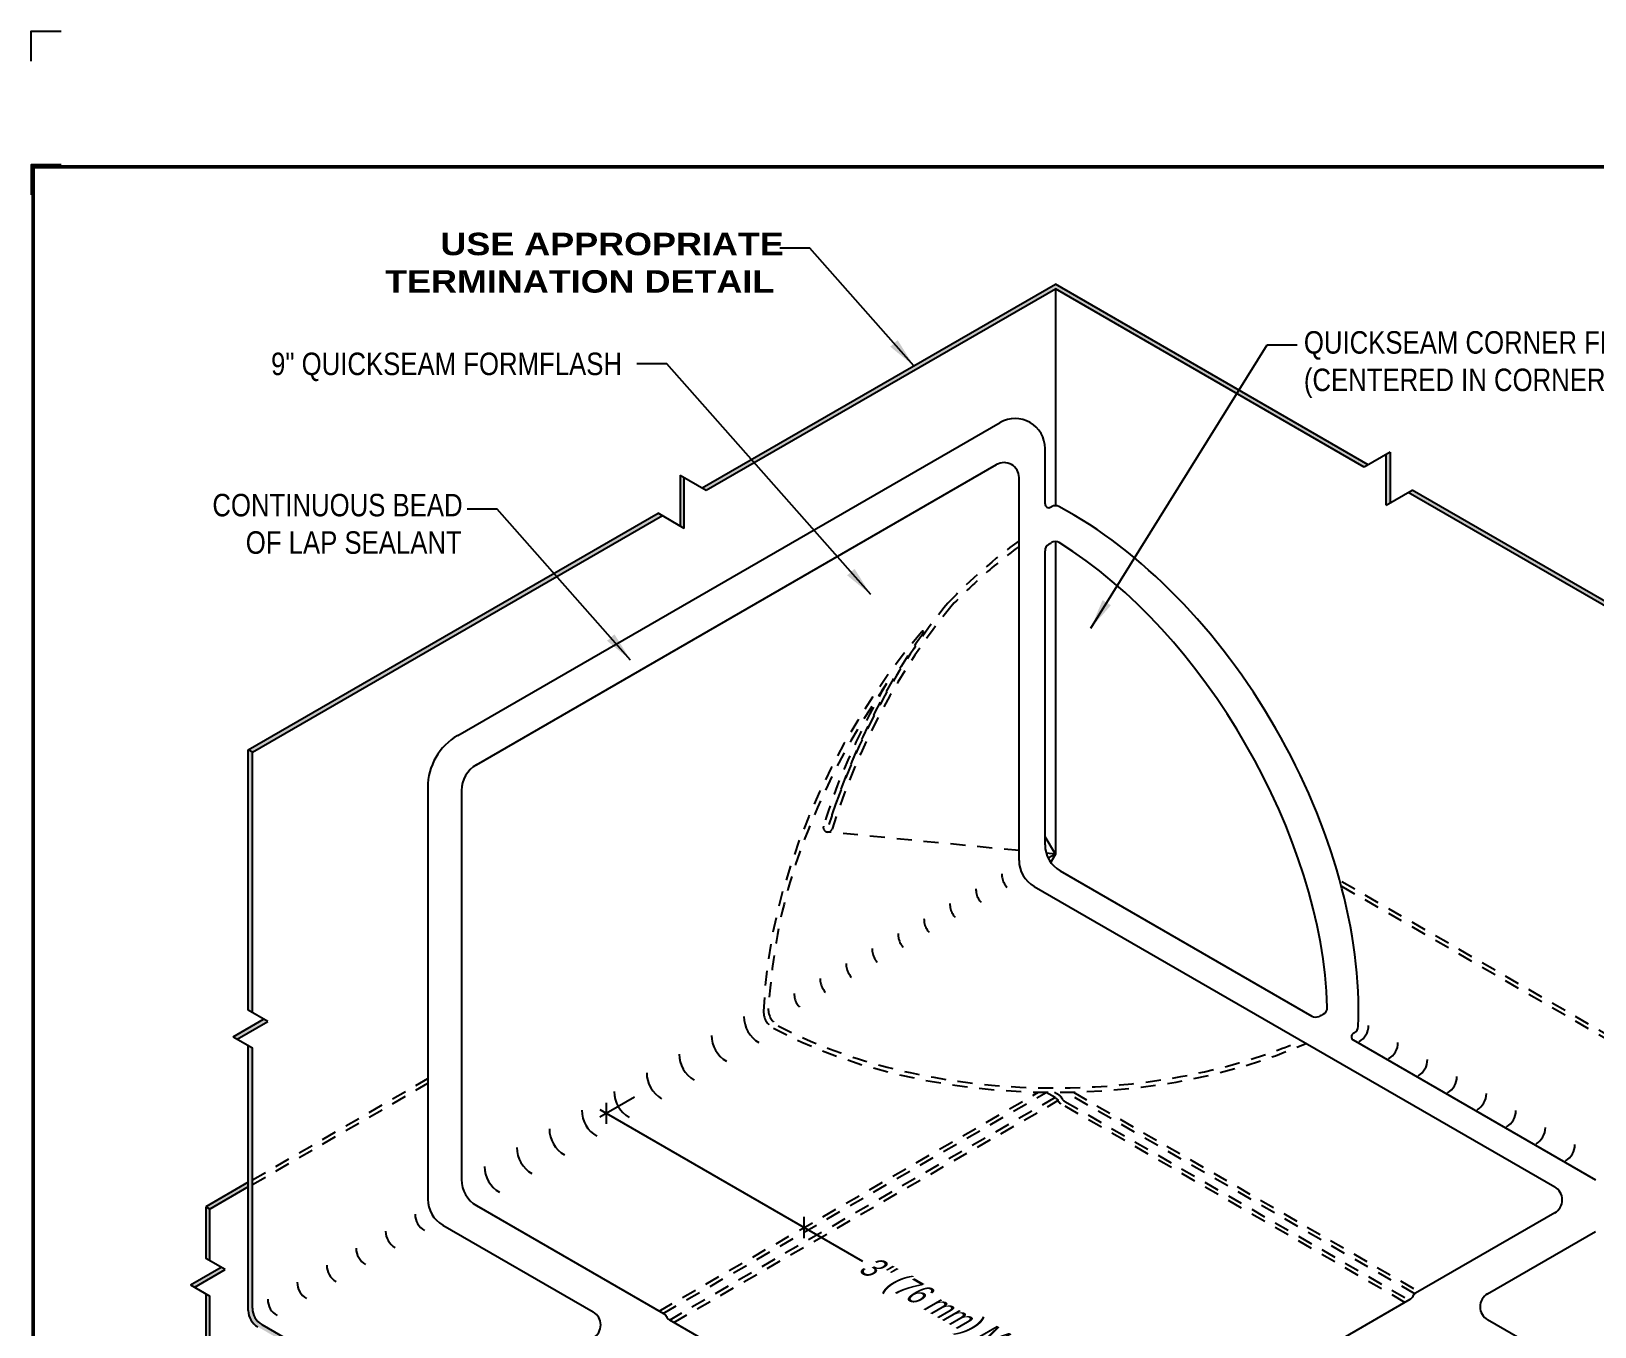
# Model space of a CAD drawing. Header units: inches. Extents: x 165.4 to 185.5, y -221.5 to -204.7.
# Drawn here: x 165.45 to 178.49, y -215.51 to -204.7 of the extents above; entities that cross this region are included whole.
import ezdxf
from ezdxf.enums import TextEntityAlignment as Align

# ---------------------------------------------------------------- set-up
doc = ezdxf.new("R2010")
doc.units = ezdxf.units.IN
doc.header["$MEASUREMENT"] = 0
doc.linetypes.add('HIDDEN2', pattern=[0.1875, 0.125, -0.0625])
doc.layers.get('0').update_dxf_attribs({"linetype": 'CONTINUOUS'})
doc.layers.get('DEFPOINTS').update_dxf_attribs({"linetype": 'CONTINUOUS'})
for name, color, linetype in [('FSBP-ANNO-NOTE', 7, 'CONTINUOUS'), ('FSBP-MEMBRANE', 7, 'CONTINUOUS'), ('FSBP-SEALANTS', 1, 'CONTINUOUS'), ('FSBP-TTLB-BORDER', 7, 'CONTINUOUS'), ('FSBP-TTLB-TEXT', 7, 'CONTINUOUS')]:
    doc.layers.add(name, color=color, linetype=linetype)
doc.styles.add('FSBP_ARIAL', font='arial.ttf')
doc.styles.add('FSBP_ARIAL_BOLD', font='')
doc.styles.add('FSBP_ARIAL_NAR', font='ARIALN.TTF')
doc.styles.get('FSBP_ARIAL_BOLD').set_extended_font_data('Arial Black')
doc.dimstyles.new('FSBP-LEADER', dxfattribs={"dimtxt": 0.1875, "dimasz": 0.25, "dimexe": 0.0625, "dimexo": 0.125, "dimgap": 0.125, "dimtad": 0, "dimtih": 1, "dimtoh": 1, "dimdec": 4, "dimzin": 0, "dimdsep": 46, "dimlunit": 4, "dimtxsty": 'FSBP_ARIAL_NAR', "dimcen": 0.09375, "dimclrd": 256, "dimclre": 256, "dimclrt": 256, "dimadec": 0, "dimazin": 0, "dimtfac": 1, "dimtdec": 4, "dimtofl": 0, "dimtmove": 0, "dimatfit": 3, "dimfxl": 0, "dimtolj": 1, "dimtzin": 0, "dimlwd": -1, "dimlwe": -1, "dimarcsym": 0})

# ---------------------------------------------------------------- blocks, each defined once
blk = doc.blocks.new('TTLB-EPDM_1')
at = {"layer": 'DEFPOINTS', "linetype": 'Continuous', "ltscale": 1.75}
blk.add_lwpolyline([(-0.015625, 13.88083333333333), (-0.015625, 14.13083333333333), (0.234375, 14.13083333333333)], dxfattribs=at)
at = {"layer": 'DEFPOINTS', "color": 1}
blk.add_lwpolyline([(0.234375, 13.015625), (-0.015625, 13.015625), (-0.015625, 12.765625)], dxfattribs=at)
at = {"layer": 'FSBP-TTLB-BORDER', "const_width": 0.03125}
blk.add_lwpolyline([(20, 0), (20, 13), (0, 13), (0, 0)], dxfattribs=at)
at = {"layer": 'FSBP-TTLB-TEXT'}
for tag, height, style, p in [('MAXIMUM_WARRANTY', 0.1875, 'FSBP_ARIAL_BOLD', (18.03987100774941, 0.2240244307510579)), ('ACCPT_SYSTEMS', 0.21875, 'FSBP_ARIAL', (12.49438170418193, -1.125))]:
    blk.add_attdef(tag, text='', height=height, dxfattribs=dict(at, style=style)).set_placement(p, align=Align.MIDDLE_LEFT)
for tag, height, style, p in [('DETAIL_DESCP_LINE_1', 0.21875, 'FSBP_ARIAL_BOLD', (10.33118450231211, -0.3736318192489421)), ('ISSUE_REV_DATE', 0.21875, 'FSBP_ARIAL', (16.84069633627263, -0.7282559425942452)), ('DETAIL_NUMBER', 0.4375, 'FSBP_ARIAL', (18.91941590748775, -0.8931630692489421))]:
    blk.add_attdef(tag, text='', height=height, dxfattribs=dict(at, style=style)).set_placement(p, align=Align.MIDDLE_CENTER)

msp = doc.modelspace()

# ---------------------------------------------------------------- hatches: boundary and pattern name
at = {"layer": 'FSBP-MEMBRANE'}
h = msp.add_hatch(color=256, dxfattribs=at)
h.paths.add_polyline_path([(170.7128006965673, -208.7396129665351), (170.678971579232, -208.7200817165351), (167.2581800428579, -210.6950766309023), (167.2920091601931, -210.7146078809021)])
h.paths.add_polyline_path([(170.8624099909032, -208.8259899328932), (170.8962391082386, -208.8455211828932), (170.8962391082387, -208.4218883174607), (170.8624099909032, -208.4023570674605)])
h.paths.add_polyline_path([(173.9921930356306, -206.8462549167984), (176.5696727816086, -208.3343635419697), (176.6035018989438, -208.3148322919697), (173.9921930356305, -206.8071924167985), (171.0458484025746, -208.5082652838188), (171.0796775199098, -208.5277965338188)])
h.paths.add_polyline_path([(167.258180042858, -212.8677437717425), (167.2920091601932, -212.8872750217424), (167.2920091601932, -210.7146078809022), (167.2581800428579, -210.6950766309022)])
h.paths.add_polyline_path([(167.4197467428388, -212.9610243494685), (167.3859176255035, -212.9414930994685), (167.1304424602122, -213.0889917549206), (167.1642715775476, -213.1085230049207)])
h.paths.add_polyline_path([(167.2581800428582, -215.3744707234871, 0.2679491924311893), (167.3363050428582, -215.5097871928285), (168.0240599172901, -215.9068626547182), (168.0240599172901, -215.8678001547184), (167.3701341601931, -215.4902559428284, -0.2679491924310073), (167.2920091601933, -215.3549394734871), (167.2920091601932, -213.1822723326468), (167.2581800428581, -213.1627410826469)])
h.paths.add_polyline_path([(168.0240599172901, -216.0152988101706), (168.0240599172902, -216.0543613101707), (168.2795350825814, -215.9068626547185), (168.2795350825813, -215.8678001547184)])
h.paths.add_polyline_path([(168.9321307167581, -216.4311375752343), (168.9321307167581, -216.3920750752345), (168.2795350825814, -216.0152988101706), (168.2795350825814, -216.0543613101704)])
edge = h.paths.add_edge_path()
edge.add_line((168.9321307167581, -216.3920750752345), (168.9321307167581, -216.4311375752344))
edge.add_line((168.9321307167581, -216.4311375752344), (169.0632437752233, -216.3554394156352))
edge.add_spline(control_points=[(169.0632437752233, -216.3554394156351), (169.0626966693262, -216.354542829767), (169.0566703286269, -216.3448270617531), (169.0498850876165, -216.3357580908355), (169.0432636186149, -216.3279124644316)], knot_values=[0.2260677736269456, 0.2260677736269456, 0.2260677736269456, 0.2260677736269456, 0.2291846091373105, 0.2600322094467226, 0.2600322094467226, 0.2600322094467226, 0.2600322094467226], degree=3, periodic=0)
edge.add_line((169.0432636186149, -216.3279124644316), (168.9321307167581, -216.3920750752345))
h.paths.add_polyline_path([(178.7443460589847, -216.2083723268491), (178.7443460589847, -216.2474348268493), (179.5460622253274, -215.7845637823978), (179.5460622253274, -215.7455012823976)])
h.paths.add_polyline_path([(179.5460622253274, -215.5980026269453), (179.5460622253274, -215.6370651269452), (179.8015373906188, -215.7845637823976), (179.8015373906188, -215.7455012823977)])
edge = h.paths.add_edge_path()
edge.add_spline(control_points=[(178.6922305868492, -216.1782834449826), (178.6858680271106, -216.1858848960773), (178.6791123910787, -216.1949662430381), (178.673114342125, -216.2046932678502), (178.6723909574504, -216.2058915296089)], knot_values=[0.2250341451589692, 0.2250341451589692, 0.2250341451589692, 0.2250341451589692, 0.2548187175337858, 0.2589691815121271, 0.2589691815121271, 0.2589691815121271, 0.2589691815121271], degree=3, periodic=0)
edge.add_line((178.6723909574504, -216.2058915296089), (178.7443460589847, -216.2474348268493))
edge.add_line((178.7443460589847, -216.2474348268493), (178.7443460589847, -216.2083723268491))
edge.add_line((178.7443460589847, -216.2083723268491), (178.6922305868491, -216.1782834449826))
h.paths.add_polyline_path([(179.8015373906187, -215.5980026269455), (179.8015373906187, -215.6370651269456), (180.3447813390747, -215.3234230870689, 0.2679491924308296), (180.4229063390745, -215.1881066177276), (180.4229063390745, -213.0015352011273), (180.3890772217392, -213.0210664511272), (180.3890772217393, -215.1685753677274, -0.267949192431214), (180.3109522217393, -215.3038918370688)])
h.paths.add_polyline_path([(180.2951687564287, -212.7802872179491), (180.2613396390934, -212.799818467949), (180.5168148043848, -212.9473171234012), (180.5506439217201, -212.9277858734012)])
h.paths.add_polyline_path([(180.3890772217392, -212.7260691402228), (180.4229063390745, -212.7065378902228), (180.4229063390745, -210.5199664736231), (180.3890772217393, -210.5394977236231)])
h.paths.add_polyline_path([(180.3890772217393, -210.5394977236231), (180.4229063390746, -210.519966473623), (176.9703787222866, -208.5266487246861), (176.9365496049514, -208.546179974686)])
h.paths.add_polyline_path([(176.7869403106151, -208.2089240756117), (176.75311119328, -208.2284553256115), (176.75311119328, -208.6520881910442), (176.7869403106151, -208.6325569410443)])
h = msp.add_hatch(color=256, dxfattribs=at)
h.paths.add_polyline_path([(166.9383447688769, -214.5270496641384), (166.9045156515415, -214.5075184141384), (166.9045156515416, -214.9399142689057), (166.9383447688769, -214.9594455189057)])
h.paths.add_polyline_path([(167.2581800428582, -214.342392682609), (167.2581800428582, -214.303330182609), (166.9045156515416, -214.5075184141384), (166.9383447688769, -214.5270496641384)])
h.paths.add_polyline_path([(167.0660823515226, -215.0331948466319), (167.0322532341872, -215.0136635966319), (166.7767780688959, -215.1611622520839), (166.8106071862314, -215.180693502084)])
h.paths.add_polyline_path([(167.016469768877, -215.8221551539188, -0.2679491924311481), (166.9383447688769, -215.6868386845775), (166.9383447688769, -215.2544428298101), (166.9045156515415, -215.23491157981), (166.9045156515416, -215.7063699345776, 0.2679491924307508), (166.9826406515415, -215.8416864039187), (169.0365287124045, -217.0274992287433), (169.0365287124045, -216.9884367287434)])
h.paths.add_polyline_path([(169.2920038776958, -217.0274992287434), (169.2920038776958, -216.9884367287434), (169.0365287124046, -217.1359353841956), (169.0365287124046, -217.1749978841956)])
h.paths.add_polyline_path([(169.2920038776958, -217.1359353841956), (169.2920038776958, -217.1749978841955), (171.315989347048, -218.343546439762), (171.315989347048, -218.304483939762)])
h.paths.add_polyline_path([(173.9139901891392, -218.304483939762), (171.315989347048, -218.304483939762), (171.315989347048, -218.343546439762), (173.9139901891392, -218.343546439762)])
h.paths.add_polyline_path([(174.1694653544305, -218.2697971120359), (174.1694653544304, -218.2307346120359), (173.9139901891392, -218.378233267488), (173.9139901891392, -218.4172957674881)])
h.paths.add_polyline_path([(176.6374083093979, -218.3044839397619), (174.1694653544304, -218.3044839397619), (174.1694653544305, -218.3435464397619), (176.6374083093979, -218.343546439762)])
h.paths.add_polyline_path([(178.5657608096192, -217.2302116046667), (178.5657608096193, -217.1911491046667), (176.6374083093979, -218.3044839397619), (176.6374083093979, -218.3435464397619)])
h.paths.add_polyline_path([(178.5657608096192, -217.0436504492146), (178.5657608096193, -217.0827129492146), (178.8212359749105, -217.2302116046668), (178.8212359749105, -217.1911491046668)])
h.paths.add_polyline_path([(180.9862512123117, -215.8327408191013, 0.267949192431542), (181.0643762123121, -215.69742434976), (181.0643762123121, -214.4985728293208), (181.0305470949767, -214.5181040793207), (181.0305470949767, -215.6778930997599, -0.2679491924310994), (180.9524220949767, -215.8132095691012), (178.8212359749105, -217.0436504492146), (178.8212359749105, -217.0827129492145)])
h.paths.add_polyline_path([(180.4229063390745, -214.12822002533), (180.4229063390745, -214.1672825253299), (181.0305470949767, -214.5181040793207), (181.0643762123122, -214.4985728293207)])

# ---------------------------------------------------------------- linework, layer by layer
at = {"layer": 'FSBP-ANNO-NOTE'}
for p, q in [((170.4801711563086, -213.5932103178899), (170.1917080502171, -213.7597545698431)), ((170.2458346379536, -213.8168929174914), (170.2458346379536, -213.6401162221947)), ((170.1917080502171, -213.697254569843), (172.3828416894245, -214.9623061662699)), ((171.8957023997958, -214.7694445139182), (171.8957023997958, -214.5926678186216))]:
    msp.add_line(p, q, dxfattribs=at)
at = {"layer": 'FSBP-MEMBRANE'}
for p, q in [((171.0458484025746, -208.5082652838188), (173.9921930356306, -206.8071924167984)), ((171.0796775199099, -208.5277965338188), (173.9921930356307, -206.8462549167984)), ((176.6035018989439, -208.3148322919697), (173.9921930356306, -206.8071924167984)), ((173.9921930356307, -206.8462549167984), (173.9921930356307, -208.6565425991041)), ((176.5696727816086, -208.3343635419697), (173.9921930356307, -206.8462549167984)), ((176.7869403106151, -208.2089240756117), (176.5696727816086, -208.3343635419697)), ((176.75311119328, -208.6520881910442), (176.75311119328, -208.2284553256115)), ((176.7869403106151, -208.2089240756116), (176.7869403106151, -208.6325569410442)), ((170.8624099909032, -208.4023570674606), (171.0796775199099, -208.5277965338188)), ((170.8624099909032, -208.4023570674607), (170.8624099909032, -208.8259899328932)), ((170.8962391082387, -208.8455211828932), (170.8962391082387, -208.4218883174607)), ((176.75311119328, -208.6520881910442), (176.9703787222866, -208.5266487246861)), ((180.3890772217393, -210.5394977236231), (176.9365496049514, -208.546179974686)), ((180.4229063390745, -210.519966473623), (176.9703787222866, -208.5266487246861)), ((167.2581800428579, -210.6950766309023), (170.6789715792319, -208.7200817165351)), ((170.8962391082387, -208.8455211828932), (170.678971579232, -208.7200817165351)), ((167.2920091601931, -210.7146078809021), (170.7128006965673, -208.7396129665351)), ((173.9921930356307, -208.9551651661944), (173.9921930356307, -211.5655435404635)), ((167.2920091601933, -210.7146078809022), (167.2581800428579, -210.6950766309022)), ((167.258180042858, -212.8677437717425), (167.2581800428579, -210.6950766309022)), ((167.2920091601932, -212.8872750217424), (167.2920091601931, -210.7146078809022)), ((173.9921930356307, -211.5655435404635), (173.9059300939584, -211.4198784855452)), ((167.4197467428388, -212.9610243494685), (167.2581800428581, -212.8677437717425)), ((167.1304424602123, -213.0889917549206), (167.3859176255037, -212.9414930994684)), ((167.1642715775476, -213.1085230049207), (167.4197467428388, -212.9610243494685)), ((167.1304424602123, -213.0889917549206), (167.2920091601932, -213.1822723326468)), ((167.2581800428582, -215.3744707234871), (167.258180042858, -213.1627410826469)), ((167.2920091601933, -215.3549394734871), (167.2920091601932, -213.1822723326468)), ((173.9905070064333, -213.596905529259), (173.9158358136305, -213.5537940959936)), ((174.0229829838713, -213.5765930435749), (173.9843290419939, -213.5542761798267)), ((167.2581800428581, -214.303330182609), (166.9045156515416, -214.5075184141384)), ((167.2581800428581, -214.342392682609), (166.9383447688769, -214.5270496641384)), ((166.9383447688769, -214.5270496641384), (166.9045156515416, -214.5075184141384)), ((166.9045156515416, -214.5075184141384), (166.9045156515416, -214.9399142689057)), ((166.9383447688769, -214.9594455189057), (166.9383447688769, -214.5270496641384)), ((167.0660823515226, -215.0331948466319), (166.9045156515418, -214.9399142689059)), ((166.776778068896, -215.1611622520839), (167.0322532341874, -215.0136635966318)), ((166.8106071862313, -215.180693502084), (167.0660823515226, -215.0331948466319)), ((166.776778068896, -215.161162252084), (166.9383447688769, -215.2544428298101)), ((166.9045156515416, -215.2349115798101), (166.9045156515416, -215.7063699345776)), ((166.9383447688769, -215.6868386845775), (166.9383447688769, -215.2544428298101)), ((167.3701341601931, -215.4902559428284), (168.0240599172901, -215.8678001547184))]:
    msp.add_line(p, q, dxfattribs=at)
at = {"layer": 'FSBP-MEMBRANE', "linetype": 'HIDDEN2'}
for p, q in [((173.6889910966948, -211.535947450015), (172.0936324185689, -211.3802215997731)), ((173.9921930356307, -211.5655435404635), (173.9162407266608, -211.5581296980127)), ((173.9921930356307, -211.5655435404635), (173.9328035310004, -211.5998320869489)), ((173.9921930356307, -211.5655435404635), (173.9531099002104, -211.6332375167306)), ((180.3890772217392, -214.1086887753299), (176.3651643111546, -211.7854815732089)), ((180.3890772217393, -214.1477512753299), (176.3776227657079, -211.8317369652988)), ((167.2920091601932, -214.2837989326092), (168.7553725451454, -213.438925688385)), ((167.2920091601932, -214.3228614326092), (168.7553725451454, -213.4779881883849)), ((170.6870653343005, -215.3788631013862), (173.8502590350184, -213.5525923667778)), ((170.7208944516359, -215.3983943513862), (173.9158382091618, -213.5537927129329)), ((176.9903970625808, -215.2347919016306), (174.0785839088603, -213.5536557935002)), ((174.1439797797627, -213.5523496171695), (177.0234901505673, -215.2148357048877)), ((173.9905070064332, -213.5969055292591), (170.7745219244076, -215.4536553820764)), ((170.808351041743, -215.4731866320764), (174.013879887102, -213.6224736903133)), ((176.9094798886327, -215.3064745012515), (174.0390414923562, -213.649226120469)), ((174.0715174697945, -213.6289136347851), (176.9433090059657, -215.2869432512499))]:
    msp.add_line(p, q, dxfattribs=at)
for centre, radius, start, end in [((172.0936324185689, -211.3422975197079), 0.03792408006515131, 164.404620679558, 338.8378344117514), ((172.1013980347682, -211.3180650084709), 0.0002152239657343724, 166.6924178020843, 346.6924780277753), ((173.7060453876296, -211.731844917506), 0.1606044755031305, 178.7006910524146, 240.9385429986505), ((173.4895390366834, -211.856844917506), 0.1606044755031305, 178.7006910524146, 240.9385429986505), ((173.2730326857373, -211.9818449175061), 0.1606044755031305, 178.7006910524146, 240.9385429986505), ((173.0565263347912, -212.1068449175061), 0.1606044755031305, 178.7006910524146, 240.9385429986505), ((172.8400199838451, -212.2318449175061), 0.1606044755031305, 178.7006910524146, 240.9385429986505), ((172.6235136328989, -212.3568449175061), 0.1606044755031305, 178.7006910524146, 240.9385429986505), ((172.4070072819528, -212.4818449175061), 0.1606044755031305, 178.7006910524146, 240.9385429986505), ((172.1905009310067, -212.6068449175061), 0.1606044755031305, 178.7006910524146, 240.9385429986505), ((171.9739945800605, -212.7318449175062), 0.1606044755031305, 178.7006910524146, 240.9385429986505), ((171.714062123391, -212.8808230358944), 0.1562499999994063, 178.3572486091049, 241.6427513908933), ((171.7574882291144, -212.8568449175061), 0.1606044755031305, 178.7006910524146, 240.9385429986505)]:
    msp.add_arc(centre, radius, start, end, dxfattribs=at)
at = {"layer": 'FSBP-MEMBRANE'}
for centre, radius, start, end in [((171.6440102207746, -212.9212675207271), 0.25, 179.9999999999968, 240.0000000000002), ((176.4488490778729, -212.995148516239), 0.15625, 300.0000000000006, 7.016477563892661e-15), ((171.373377282092, -213.0775175207271), 0.25, 179.9999999999968, 240.0000000000002), ((176.6948308993243, -213.1371661870697), 0.15625, 300.0000000000006, 7.016477563892661e-15), ((171.1027443434093, -213.2337675207271), 0.25, 179.9999999999968, 240.0000000000002), ((176.9408127207757, -213.2791838579005), 0.15625, 300.0000000000006, 7.016477563892661e-15), ((170.8321114047266, -213.3900175207271), 0.25, 179.9999999999968, 240.0000000000002), ((177.1867945422272, -213.4212015287312), 0.15625, 300.0000000000006, 7.016477563892661e-15), ((170.561478466044, -213.5462675207271), 0.25, 179.9999999999968, 240.0000000000002), ((177.4327763636786, -213.563219199562), 0.15625, 300.0000000000006, 7.016477563892661e-15), ((170.2908455273613, -213.702517520727), 0.25, 179.9999999999968, 240.0000000000002), ((177.6787581851301, -213.7052368703927), 0.15625, 300.0000000000006, 7.016477563892661e-15), ((170.0202125886787, -213.858767520727), 0.25, 179.9999999999968, 240.0000000000002), ((177.9247400065815, -213.8472545412234), 0.15625, 300.0000000000006, 7.016477563892661e-15), ((169.749579649996, -214.015017520727), 0.25, 179.9999999999968, 240.0000000000002), ((178.1707218280329, -213.9892722120542), 0.15625, 300.0000000000006, 7.016477563892661e-15), ((169.4789467113134, -214.171267520727), 0.25, 179.9999999999968, 240.0000000000002), ((168.8062482068805, -214.5709041318256), 0.15625, 180, 239.9999999999994), ((168.560266385429, -214.7129218026564), 0.15625, 180, 239.9999999999994), ((168.3142845639776, -214.8549394734871), 0.15625, 180, 239.9999999999994), ((168.0683027425262, -214.9969571443178), 0.15625, 180, 239.9999999999994), ((167.8223209210747, -215.1389748151486), 0.15625, 180, 239.9999999999994), ((167.4144300428582, -215.3744707234871), 0.15625, 180, 239.9999999999994), ((167.4482591601931, -215.3549394734871), 0.15625, 180, 239.9999999999994), ((167.5763390996233, -215.2809924859793), 0.15625, 180, 239.9999999999994)]:
    msp.add_arc(centre, radius, start, end, dxfattribs=at)
at = {"layer": 'FSBP-MEMBRANE', "linetype": 'HIDDEN2'}
for centre, major_axis, ratio, start_param, end_param in [((173.9921930356307, -211.5655435404636), (1.693081140921893, 2.980846700069157), 0.5782026347728904, 0.9023142923709127, 1.156611922112225), ((174.1891545313798, -211.5190707449801), (1.399581948408132, 3.078194735727493), 0.5874614811527306, 1.139823782713846, 1.780599915319924), ((173.9921930356307, -211.5655435404636), (1.722297475394452, 2.983106733130513), 0.5773502691896613, 1.261823488062266, 2.322533663287371), ((174.1555225978686, -211.4909721956742), (1.38173730711924, 3.086767667630066), 0.5873778206965675, 1.240787117920443, 1.773689898174857), ((172.8816608874455, -209.716923168008), (-0.007416927755676669, -0.01284649570889957), 0.5773502691896474, 1.375884252377621, 4.594326822455962), ((173.9921930356307, -211.5655435404636), (3.444594950788846, 3.080506264214071e-14), 0.577350269189623, 3.960651643892275, 5.365294600238635)]:
    msp.add_ellipse(centre, major_axis=major_axis, ratio=ratio, start_param=start_param, end_param=end_param, dxfattribs=at)
for points, knots in [([(173.6889910966947, -208.9977571381029), (173.5666341260697, -209.0873137693521), (173.4677552015695, -209.168228904622), (173.2987115325939, -209.31958149683), (173.2278323227474, -209.3872512755295), (173.130868557856, -209.4861223046161)], [4.070460062374648, 4.070460062374648, 4.070460062374648, 4.070460062374648, 4.19572187715908, 4.19572187715908, 4.288205193578134, 4.288205193578134, 4.288205193578134, 4.288205193578134]), ([(173.0957626207522, -209.4697521372979), (172.9193726016654, -209.6841116390599), (172.7552368604735, -209.9212956765355), (172.3997781300112, -210.5331016615207), (172.2269794034748, -210.9232693080033), (172.1016074796306, -211.3181145484049)], [1.142859914019749, 1.142859914019749, 1.142859914019749, 1.142859914019749, 1.402311241620089, 1.402311241620089, 1.772259978134877, 1.772259978134877, 1.772259978134877, 1.772259978134877]), ([(172.5818304144826, -210.1416327721872), (172.5088604700265, -210.2580918367287), (172.5059594599368, -210.2624303469382), (172.196729229962, -210.7262385500475), (171.9512428457552, -211.2380849191787), (171.6974048806446, -212.0577738201218), (171.6344224168035, -212.3695125567644), (171.5969250477707, -212.8532031667719)], [4.596487198050808, 4.596487198050808, 4.596487198050808, 4.596487198050808, 4.601081474094437, 4.601081474094437, 5.087111154588729, 5.087111154588729, 5.389913868688783, 5.389913868688783, 5.389913868688783, 5.389913868688783]), ([(171.6794750095561, -212.9972291585227), (171.879719036, -213.1051764055618), (172.1301951537957, -213.2080018629762), (172.8933236203836, -213.4396517556063), (173.4517058726392, -213.5184210034233), (174.5680714618621, -213.5150889045736), (175.1249963523244, -213.4329898363349), (175.7575719750359, -213.2361231127878), (175.8941106269723, -213.1860840757521), (176.0435273512334, -213.1214279713413)], [3.960651643892275, 3.960651643892275, 3.960651643892275, 3.960651643892275, 4.228339232556158, 4.228339232556158, 4.717558714335361, 4.717558714335361, 5.206778196114564, 5.206778196114564, 5.348491575594014, 5.348491575594014, 5.348491575594014, 5.348491575594014])]:
    msp.add_open_spline(points, degree=3, knots=knots, dxfattribs=at)
msp.add_open_spline([(172.5818304144826, -210.1416327721872), (172.3195924181385, -210.6053115799358), (172.1618300442104, -210.9826724218517), (172.0571045419167, -211.3321019286964)], degree=3, dxfattribs=at)
at = {"layer": 'FSBP-MEMBRANE'}
for points in [[(173.9905070064332, -213.596905529259), (174.0094577884534, -213.6134202847465), (174.0171916991226, -213.6293130144368), (174.0390414924964, -213.64922612055)], [(174.0229829838713, -213.5765930435749), (174.0419337658914, -213.5931077990623), (174.0496676765604, -213.6090005287527), (174.0715174699343, -213.6289136348659)]]:
    msp.add_spline(points, degree=3, dxfattribs=at)
at = {"layer": 'FSBP-SEALANTS'}
for p, q in [((169.0053725451455, -210.5748175801749), (173.5309300939585, -207.9619857111344)), ((173.9059300939585, -208.6421441097307), (173.9059300939585, -208.1784920620806)), ((169.1621975724584, -210.818355158814), (173.5014910966947, -208.3130628745032)), ((173.6889910966948, -211.6176982636874), (173.6889910966947, -208.4213160499763)), ((173.9059300939584, -211.4870733316235), (173.9059300939585, -209.0325163833085)), ((168.7553725451455, -211.0078302820671), (168.7553725451454, -214.4446856930454)), ((169.0371975724584, -211.03486150976), (169.0371975724582, -214.2819739376619)), ((174.0309300939584, -211.7035796825696), (176.1332135950817, -212.9173336266781)), ((173.8139910966948, -211.8342046146336), (178.1589530286145, -214.3427695556461)), ((176.4774265075458, -213.1160650441549), (178.4981359201075, -214.2827221663192)), ((169.1621975724582, -214.498480288608), (170.7233027676181, -215.3997847932668)), ((178.1589530286145, -214.5592759065922), (176.9982392318785, -215.2294143293112)), ((168.8803725451454, -214.6611920439914), (170.136140800945, -215.3862101845172)), ((177.5987236290812, -215.2350107979904), (178.4981359201075, -214.7157348682114)), ((176.9497047467472, -215.2832506685875), (173.777038525013, -217.1149903660334)), ((170.7718372526108, -215.4521053860918), (173.652038525013, -217.1149903660334)), ((178.7543819593241, -216.1187367964509), (177.5987236292153, -215.4515171488797))]:
    msp.add_line(p, q, dxfattribs=at)
for centre, radius, start, end in [((173.6559300939585, -208.1784920620806), 0.25, 359.9999999999989, 120.0000000000012), ((173.5639910966947, -208.4213160499763), 0.125, 1.09411081042345e-12, 120.0000000000006), ((173.9371800939585, -208.6421441097306), 0.03125, 180.0000000000521, 298.2284422404081), ((173.9921930356308, -208.7190425991041), 0.0625, 61.99275243308492, 118.0072475668798), ((173.9684300939588, -209.0325163833087), 0.0625, 122.2576047383317, 179.9999999998697), ((173.9921930355539, -209.0176651661944), 0.0625, 58.2503735840091, 121.7496264651659), ((169.2553725451455, -211.0078302820671), 0.5, 120.0000000000006, 179.9999999999984), ((169.2871975724584, -211.03486150976), 0.25, 119.9999999999997, 180), ((174.1559300939584, -211.4870733316235), 0.25, 179.9999999999984, 240.0000000000002), ((173.9389910966948, -211.6176982636874), 0.25, 180.0000000000016, 239.9999999999994), ((176.1989127331751, -212.8460004777065), 0.0625, 296.8754210324069, 1.630225133334902), ((176.164463595059, -212.8632070389286), 0.0625, 240.0000000240208, 296.2091094856356), ((176.4568659720991, -213.0015296403909), 0.0625, 300.5450085149336, 357.7727632328483), ((176.4930515075343, -213.08900175028), 0.03125, 120.3181061965718, 240.0000000244089), ((169.2871975724582, -214.2819739376619), 0.25, 179.9999999999968, 240.0000000000002), ((169.0053725451454, -214.4446856930454), 0.25, 179.9999999999984, 240.0000000000002), ((178.0964530286145, -214.4510227311192), 0.125, 299.9999999999997, 60.00000000000028), ((177.6612236291975, -215.3432639733964), 0.125, 120.0000000615264, 240.0000000094311), ((170.073640800945, -215.4944633599902), 0.125, 299.9999999999991, 59.99999999999759)]:
    msp.add_arc(centre, radius, start, end, dxfattribs=at)
at = {"layer": 'FSBP-SEALANTS', "extrusion": (0, 0, -0.9999999999999999)}
msp.add_ellipse((173.9921930356306, -211.5655435404636), major_axis=(-1.742489969290867, -3.018081158490885), ratio=0.6075697662191476, start_param=2.365786975054206, end_param=2.370089745623323, dxfattribs=at)
at = {"layer": 'FSBP-SEALANTS'}
for major_axis, ratio, start_param, end_param in [((1.742489969290867, -3.018081158490885), 0.6075697662191476, 0.7669604081701094, 2.370089745623216), ((1.622563664909513, -2.810362706138469), 0.5651121737879944, 0.8081027038767642, 2.330997191759263)]:
    msp.add_ellipse((173.9921930356307, -211.5655435404636), major_axis=major_axis, ratio=ratio, start_param=start_param, end_param=end_param, dxfattribs=at)
at = {"layer": 'FSBP-SEALANTS', "extrusion": (0, 0, -1)}
for centre, major_axis, ratio, start_param, end_param in [((173.9921930356306, -211.5655435404636), (-1.622563664909513, -2.810362706138469), 0.5651121737879944, 2.320321955329999, 2.330997191690274), ((174.0605718303538, -211.5364781003208), (3.245127329819051, -1.134886750012722e-14), 0.5651121737879944, 0.83975486206218, 0.8541902268546328), ((174.0605718303538, -211.5364781003208), (3.484979938581708, -4.256015464987195e-14), 0.6075697662191476, 0.7999805285481972, 0.8045118779101514)]:
    msp.add_ellipse(centre, major_axis=major_axis, ratio=ratio, start_param=start_param, end_param=end_param, dxfattribs=at)
at = {"layer": 'FSBP-SEALANTS'}
for points in [[(176.9982392318784, -215.2294143293113), (176.9792884504889, -215.2459290858911), (176.9715545398196, -215.2618218155815), (176.949704746747, -215.2832506685876)], [(170.7233027676197, -215.3997847932679), (170.7422535490092, -215.4162995498478), (170.7499874596785, -215.4321922795381), (170.7718372527511, -215.4521053861728)]]:
    msp.add_spline(points, degree=3, dxfattribs=at)

# ---------------------------------------------------------------- block references
msp.add_blockref('TTLB-EPDM_1', (165.462701130455, -218.8271762231816))

# ---------------------------------------------------------------- texts
at = {"layer": 'FSBP-ANNO-NOTE', "style": 'FSBP_ARIAL_NAR'}
msp.add_text('9" QUICKSEAM FORMFLASH', height=0.1875, dxfattribs=at).set_placement((170.3760377836311, -207.4725378367118), align=Align.MIDDLE_RIGHT)
at = {"layer": 'FSBP-ANNO-NOTE', "style": 'FSBP_ARIAL_NAR', "oblique": 30}
msp.add_text('3" (76 mm) MIN.', height=0.1875, rotation=329.9999999999994, dxfattribs=at).set_placement((172.3828416894246, -214.9623061662699), align=Align.MIDDLE_LEFT)
at = {"layer": 'FSBP-ANNO-NOTE', "char_height": 0.1875, "attachment_point": 1}
for s, width, heights, insert, style in [('{\\W5.4121;  }USE APPROPRIATE\\P{\\W5.28534; }TERMINATION DETAIL', 3.679001899326977, [0.5806925302933654], (167.9593143315069, -206.3781182464536), 'FSBP_ARIAL_BOLD'), ('QUICKSEAM CORNER FLASHING\\P(CENTERED IN CORNER)', 3.798139454016734, [0.5938989214228092], (176.0658021149102, -207.199773483615), 'FSBP_ARIAL_NAR'), ('{\\W2.28182; }CONTINUOUS BEAD \\P{\\W6.94349; }OF LAP SEALANT', 2.202372127627314, [0.9218815160929841], (166.8220744675705, -208.5576871785886), 'FSBP_ARIAL_NAR')]:
    msp.add_mtext_dynamic_manual_height_columns(s, width=width, gutter_width=5, heights=heights, dxfattribs=dict(at, insert=insert, style=style))

# ---------------------------------------------------------------- leaders
at = {"layer": 'FSBP-ANNO-NOTE'}
for points in [[(172.8108966971691, -207.4892141758019), (171.9428791575741, -206.5062434650252), (171.6928791575741, -206.5062434650252)], [(174.2887261444889, -209.6778770216658), (175.7598893521904, -207.3151239671435), (176.0098893521904, -207.3151239671435)], [(172.4513944261743, -209.3980758601423), (170.7510377836311, -207.4725378367118), (170.5010377836311, -207.4725378367118)], [(170.4478521589381, -209.9444893859522), (169.3349212416865, -208.6841709650978), (169.0849212416865, -208.6841709650978)]]:
    msp.add_leader(points, dimstyle='FSBP-LEADER', dxfattribs=at)

doc.saveas('drawing.dxf')
